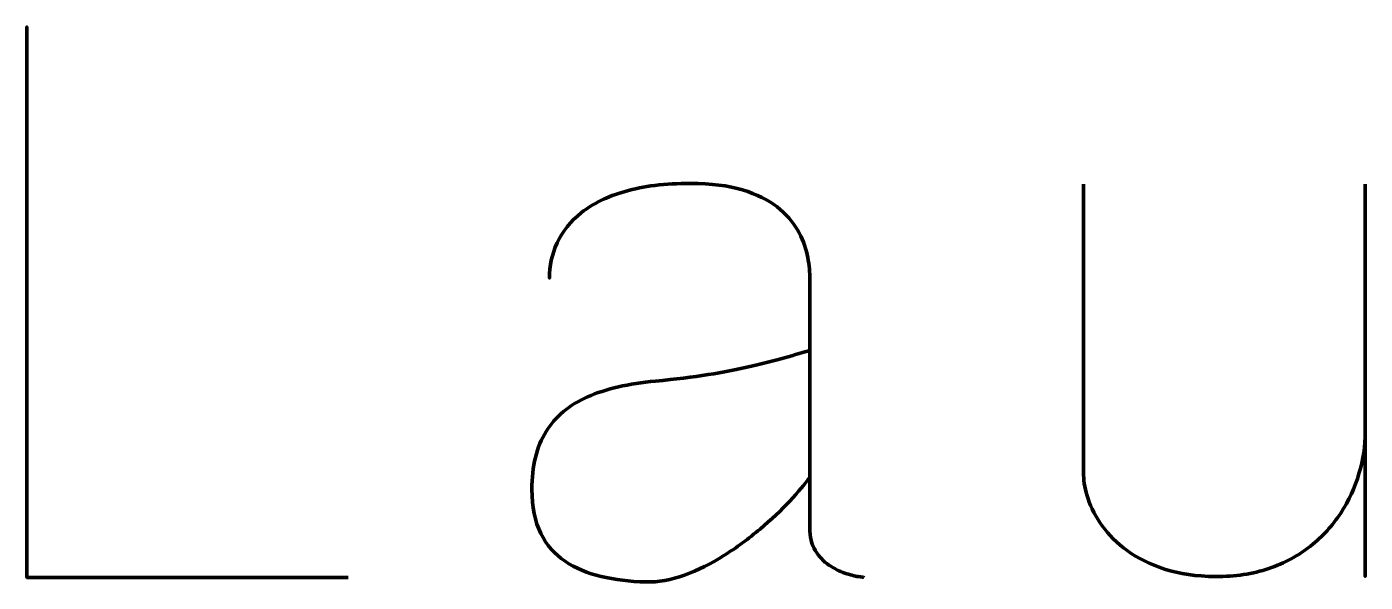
# Model space of a CAD drawing. Header units: centimetres. Extents: x -211 to 242, y -245 to 228.
# Drawn here: x 103.78 to 134.43, y -104.56 to -91.85 of the extents above; entities that cross this region are included whole.
import ezdxf

# ---------------------------------------------------------------- set-up
doc = ezdxf.new("R2010")
doc.units = ezdxf.units.CM
doc.header["$MEASUREMENT"] = 0
doc.layers.add('Layer 1', color=7, linetype='Continuous')

msp = doc.modelspace()

# ---------------------------------------------------------------- linework, layer by layer
at = {"layer": 'Layer 1', "color": 30, "lineweight": 211}
for points, knots in [([(111.13441, -104.45187), (111.13441, -104.45187), (103.77556, -104.45187), (103.77556, -104.45187), (103.77556, -104.45187), (103.77556, -104.45187), (103.77556, -91.84919), (103.77556, -91.84919), (103.77556, -91.84919), (103.77556, -91.84919), (103.77556, -104.45187), (103.77556, -104.45187), (103.77556, -104.45187), (103.77556, -104.45187), (111.13441, -104.45187), (111.13441, -104.45187)], [0, 0, 0, 0, 0.25, 0.25, 0.25, 0.25, 0.5, 0.5, 0.5, 0.5, 0.75, 0.75, 0.75, 0.75, 1, 1, 1, 1]), ([(122.95052, -104.45187), (122.94761, -104.45187), (122.90391, -104.44604), (122.82234, -104.43439), (122.82234, -104.43439), (122.73785, -104.42274), (122.63589, -104.39361), (122.51353, -104.35282), (122.51353, -104.35282), (122.39118, -104.31203), (122.26882, -104.25086), (122.14647, -104.16929), (122.14647, -104.16929), (122.02411, -104.0848), (121.92215, -103.9741), (121.83766, -103.83718), (121.83766, -103.83718), (121.75609, -103.69734), (121.71239, -103.52546), (121.70948, -103.31571), (121.70948, -103.31571), (121.70948, -103.31571), (121.70948, -97.56497), (121.70948, -97.56497), (121.70948, -97.56497), (121.71239, -97.41639), (121.692, -97.24742), (121.65122, -97.06098), (121.65122, -97.06098), (121.61334, -96.87453), (121.5376, -96.68808), (121.42981, -96.49581), (121.42981, -96.49581), (121.32202, -96.30645), (121.1647, -96.13165), (120.96078, -95.97142), (120.96078, -95.97142), (120.75976, -95.8112), (120.49466, -95.68301), (120.17129, -95.58396), (120.17129, -95.58396), (119.84792, -95.48491), (119.45172, -95.43539), (118.98269, -95.43247), (118.98269, -95.43247), (118.39421, -95.43539), (117.89313, -95.49657), (117.48237, -95.61601), (117.48237, -95.61601), (117.06869, -95.73545), (116.73658, -95.89859), (116.48021, -96.10252), (116.48021, -96.10252), (116.22676, -96.30936), (116.04031, -96.53951), (115.92378, -96.79587), (115.92378, -96.79587), (115.80434, -97.05515), (115.74607, -97.32317), (115.74899, -97.59993), (115.74899, -97.59993), (115.74607, -97.32317), (115.80434, -97.05515), (115.92378, -96.79587), (115.92378, -96.79587), (116.04031, -96.53951), (116.22676, -96.30936), (116.48021, -96.10252), (116.48021, -96.10252), (116.73658, -95.89859), (117.06869, -95.73545), (117.48237, -95.61601), (117.48237, -95.61601), (117.89313, -95.49657), (118.39421, -95.43539), (118.98269, -95.43247), (118.98269, -95.43247), (119.45172, -95.43539), (119.84792, -95.48491), (120.17129, -95.58396), (120.17129, -95.58396), (120.49466, -95.68301), (120.75976, -95.8112), (120.96078, -95.97142), (120.96078, -95.97142), (121.1647, -96.13165), (121.32202, -96.30645), (121.42981, -96.49581), (121.42981, -96.49581), (121.5376, -96.68808), (121.61334, -96.87453), (121.65122, -97.06098), (121.65122, -97.06098), (121.692, -97.24742), (121.71239, -97.41639), (121.70948, -97.56497), (121.70948, -97.56497), (121.70948, -97.56497), (121.70948, -103.31571), (121.70948, -103.31571), (121.70948, -103.31571), (121.71239, -103.52546), (121.75609, -103.69734), (121.83766, -103.83718), (121.83766, -103.83718), (121.92215, -103.9741), (122.02411, -104.0848), (122.14647, -104.16929), (122.14647, -104.16929), (122.26882, -104.25086), (122.39118, -104.31203), (122.51353, -104.35282), (122.51353, -104.35282), (122.63589, -104.39361), (122.73785, -104.42274), (122.82234, -104.43439), (122.82234, -104.43439), (122.90391, -104.44604), (122.94761, -104.45187), (122.95052, -104.45187)], [0, 0, 0, 0, 0.03333333, 0.03333333, 0.03333333, 0.03333333, 0.06666667, 0.06666667, 0.06666667, 0.06666667, 0.1, 0.1, 0.1, 0.1, 0.13333333, 0.13333333, 0.13333333, 0.13333333, 0.16666667, 0.16666667, 0.16666667, 0.16666667, 0.2, 0.2, 0.2, 0.2, 0.23333333, 0.23333333, 0.23333333, 0.23333333, 0.26666667, 0.26666667, 0.26666667, 0.26666667, 0.3, 0.3, 0.3, 0.3, 0.33333333, 0.33333333, 0.33333333, 0.33333333, 0.36666667, 0.36666667, 0.36666667, 0.36666667, 0.4, 0.4, 0.4, 0.4, 0.43333333, 0.43333333, 0.43333333, 0.43333333, 0.46666667, 0.46666667, 0.46666667, 0.46666667, 0.5, 0.5, 0.5, 0.5, 0.53333333, 0.53333333, 0.53333333, 0.53333333, 0.56666667, 0.56666667, 0.56666667, 0.56666667, 0.6, 0.6, 0.6, 0.6, 0.63333333, 0.63333333, 0.63333333, 0.63333333, 0.66666667, 0.66666667, 0.66666667, 0.66666667, 0.7, 0.7, 0.7, 0.7, 0.73333333, 0.73333333, 0.73333333, 0.73333333, 0.76666667, 0.76666667, 0.76666667, 0.76666667, 0.8, 0.8, 0.8, 0.8, 0.83333333, 0.83333333, 0.83333333, 0.83333333, 0.86666667, 0.86666667, 0.86666667, 0.86666667, 0.9, 0.9, 0.9, 0.9, 0.93333333, 0.93333333, 0.93333333, 0.93333333, 0.96666667, 0.96666667, 0.96666667, 0.96666667, 1, 1, 1, 1]), ([(127.9846, -95.44995), (127.9846, -95.45287), (127.9846, -95.53735), (127.9846, -95.70341), (127.9846, -95.70341), (127.9846, -95.86946), (127.9846, -96.09378), (127.9846, -96.37636), (127.9846, -96.37636), (127.9846, -96.66186), (127.9846, -96.98523), (127.9846, -97.34647), (127.9846, -97.34647), (127.9846, -97.7048), (127.9846, -98.08352), (127.9846, -98.47681), (127.9846, -98.47681), (127.9846, -98.87301), (127.9846, -99.26339), (127.9846, -99.64793), (127.9846, -99.64793), (127.9846, -100.0354), (127.9846, -100.39664), (127.9846, -100.72875), (127.9846, -100.72875), (127.9846, -101.06377), (127.9846, -101.35218), (127.9846, -101.59398), (127.9846, -101.59398), (127.9846, -101.83287), (127.9846, -102.00475), (127.9846, -102.10962), (127.9846, -102.10962), (127.9846, -102.27277), (128.01665, -102.4563), (128.08657, -102.65731), (128.08657, -102.65731), (128.15357, -102.86124), (128.26136, -103.06517), (128.40994, -103.26909), (128.40994, -103.26909), (128.55851, -103.47593), (128.74787, -103.66529), (128.98384, -103.84009), (128.98384, -103.84009), (129.22273, -104.01488), (129.50823, -104.15472), (129.84034, -104.26251), (129.84034, -104.26251), (130.17536, -104.3703), (130.56573, -104.42856), (131.00855, -104.43439), (131.00855, -104.43439), (131.45719, -104.43439), (131.86213, -104.37321), (132.22337, -104.25086), (132.22337, -104.25086), (132.58752, -104.12559), (132.90507, -103.95371), (133.18183, -103.73521), (133.18183, -103.73521), (133.45567, -103.51672), (133.68582, -103.26618), (133.87226, -102.98068), (133.87226, -102.98068), (134.05871, -102.6981), (134.19855, -102.39803), (134.29177, -102.07758), (134.29177, -102.07758), (134.38791, -101.76003), (134.43452, -101.43666), (134.43452, -101.1133), (134.43452, -101.1133), (134.43452, -101.43666), (134.38791, -101.76003), (134.29177, -102.07758), (134.29177, -102.07758), (134.19855, -102.39803), (134.05871, -102.6981), (133.87226, -102.98068), (133.87226, -102.98068), (133.68582, -103.26618), (133.45567, -103.51672), (133.18183, -103.73521), (133.18183, -103.73521), (132.90507, -103.95371), (132.58752, -104.12559), (132.22337, -104.25086), (132.22337, -104.25086), (131.86213, -104.37321), (131.45719, -104.43439), (131.00855, -104.43439), (131.00855, -104.43439), (130.56573, -104.42856), (130.17536, -104.3703), (129.84034, -104.26251), (129.84034, -104.26251), (129.50823, -104.15472), (129.22273, -104.01488), (128.98384, -103.84009), (128.98384, -103.84009), (128.74787, -103.66529), (128.55851, -103.47593), (128.40994, -103.26909), (128.40994, -103.26909), (128.26136, -103.06517), (128.15357, -102.86124), (128.08657, -102.65731), (128.08657, -102.65731), (128.01665, -102.4563), (127.9846, -102.27277), (127.9846, -102.10962), (127.9846, -102.10962), (127.9846, -102.00475), (127.9846, -101.83287), (127.9846, -101.59398), (127.9846, -101.59398), (127.9846, -101.35218), (127.9846, -101.06377), (127.9846, -100.72875), (127.9846, -100.72875), (127.9846, -100.39664), (127.9846, -100.0354), (127.9846, -99.64793), (127.9846, -99.64793), (127.9846, -99.26339), (127.9846, -98.87301), (127.9846, -98.47681), (127.9846, -98.47681), (127.9846, -98.08352), (127.9846, -97.7048), (127.9846, -97.34647), (127.9846, -97.34647), (127.9846, -96.98523), (127.9846, -96.66186), (127.9846, -96.37636), (127.9846, -96.37636), (127.9846, -96.09378), (127.9846, -95.86946), (127.9846, -95.70341), (127.9846, -95.70341), (127.9846, -95.53735), (127.9846, -95.45287), (127.9846, -95.44995)], [0, 0, 0, 0, 0.02777778, 0.02777778, 0.02777778, 0.02777778, 0.05555556, 0.05555556, 0.05555556, 0.05555556, 0.08333333, 0.08333333, 0.08333333, 0.08333333, 0.11111111, 0.11111111, 0.11111111, 0.11111111, 0.13888889, 0.13888889, 0.13888889, 0.13888889, 0.16666667, 0.16666667, 0.16666667, 0.16666667, 0.19444444, 0.19444444, 0.19444444, 0.19444444, 0.22222222, 0.22222222, 0.22222222, 0.22222222, 0.25, 0.25, 0.25, 0.25, 0.27777778, 0.27777778, 0.27777778, 0.27777778, 0.30555556, 0.30555556, 0.30555556, 0.30555556, 0.33333333, 0.33333333, 0.33333333, 0.33333333, 0.36111111, 0.36111111, 0.36111111, 0.36111111, 0.38888889, 0.38888889, 0.38888889, 0.38888889, 0.41666667, 0.41666667, 0.41666667, 0.41666667, 0.44444444, 0.44444444, 0.44444444, 0.44444444, 0.47222222, 0.47222222, 0.47222222, 0.47222222, 0.5, 0.5, 0.5, 0.5, 0.52777778, 0.52777778, 0.52777778, 0.52777778, 0.55555556, 0.55555556, 0.55555556, 0.55555556, 0.58333333, 0.58333333, 0.58333333, 0.58333333, 0.61111111, 0.61111111, 0.61111111, 0.61111111, 0.63888889, 0.63888889, 0.63888889, 0.63888889, 0.66666667, 0.66666667, 0.66666667, 0.66666667, 0.69444444, 0.69444444, 0.69444444, 0.69444444, 0.72222222, 0.72222222, 0.72222222, 0.72222222, 0.75, 0.75, 0.75, 0.75, 0.77777778, 0.77777778, 0.77777778, 0.77777778, 0.80555556, 0.80555556, 0.80555556, 0.80555556, 0.83333333, 0.83333333, 0.83333333, 0.83333333, 0.86111111, 0.86111111, 0.86111111, 0.86111111, 0.88888889, 0.88888889, 0.88888889, 0.88888889, 0.91666667, 0.91666667, 0.91666667, 0.91666667, 0.94444444, 0.94444444, 0.94444444, 0.94444444, 0.97222222, 0.97222222, 0.97222222, 0.97222222, 1, 1, 1, 1]), ([(134.43452, -95.44995), (134.43452, -95.44995), (134.43452, -104.43439), (134.43452, -104.43439), (134.43452, -104.43439), (134.43452, -104.43439), (134.43452, -95.44995), (134.43452, -95.44995)], [0, 0, 0, 0, 0.5, 0.5, 0.5, 0.5, 1, 1, 1, 1]), ([(121.70948, -102.16206), (121.60169, -102.31646), (121.4502, -102.49708), (121.25501, -102.70393), (121.25501, -102.70393), (121.05983, -102.91368), (120.83259, -103.12635), (120.57332, -103.34484), (120.57332, -103.34484), (120.31404, -103.56333), (120.03728, -103.76726), (119.74304, -103.95371), (119.74304, -103.95371), (119.4488, -104.14015), (119.14874, -104.28873), (118.84285, -104.39943), (118.84285, -104.39943), (118.53696, -104.51013), (118.23981, -104.56257), (117.9514, -104.55675), (117.9514, -104.55675), (117.58724, -104.54509), (117.24639, -104.50431), (116.93176, -104.43148), (116.93176, -104.43148), (116.61713, -104.35573), (116.34329, -104.24212), (116.1044, -104.08189), (116.1044, -104.08189), (115.86843, -103.92457), (115.68198, -103.71191), (115.55089, -103.44389), (115.55089, -103.44389), (115.41688, -103.17587), (115.34987, -102.84085), (115.34696, -102.44173), (115.34696, -102.44173), (115.34696, -101.90278), (115.45475, -101.45997), (115.67033, -101.1133), (115.67033, -101.1133), (115.883, -100.76953), (116.20054, -100.50443), (116.62005, -100.32089), (116.62005, -100.32089), (117.04247, -100.13445), (117.56102, -100.015), (118.17863, -99.95965), (118.17863, -99.95965), (118.63601, -99.91595), (119.03512, -99.86643), (119.3818, -99.81108), (119.3818, -99.81108), (119.72848, -99.75572), (120.03437, -99.69746), (120.3053, -99.63628), (120.3053, -99.63628), (120.57332, -99.5751), (120.82094, -99.51101), (121.04817, -99.44692), (121.04817, -99.44692), (121.27249, -99.38574), (121.4939, -99.32165), (121.70948, -99.26047), (121.70948, -99.26047), (121.4939, -99.32165), (121.27249, -99.38574), (121.04817, -99.44692), (121.04817, -99.44692), (120.82094, -99.51101), (120.57332, -99.5751), (120.3053, -99.63628), (120.3053, -99.63628), (120.03437, -99.69746), (119.72848, -99.75572), (119.3818, -99.81108), (119.3818, -99.81108), (119.03512, -99.86643), (118.63601, -99.91595), (118.17863, -99.95965), (118.17863, -99.95965), (117.56102, -100.015), (117.04247, -100.13445), (116.62005, -100.32089), (116.62005, -100.32089), (116.20054, -100.50443), (115.883, -100.76953), (115.67033, -101.1133), (115.67033, -101.1133), (115.45475, -101.45997), (115.34696, -101.90278), (115.34696, -102.44173), (115.34696, -102.44173), (115.34987, -102.84085), (115.41688, -103.17587), (115.55089, -103.44389), (115.55089, -103.44389), (115.68198, -103.71191), (115.86843, -103.92457), (116.1044, -104.08189), (116.1044, -104.08189), (116.34329, -104.24212), (116.61713, -104.35573), (116.93176, -104.43148), (116.93176, -104.43148), (117.24639, -104.50431), (117.58724, -104.54509), (117.9514, -104.55675), (117.9514, -104.55675), (118.23981, -104.56257), (118.53696, -104.51013), (118.84285, -104.39943), (118.84285, -104.39943), (119.14874, -104.28873), (119.4488, -104.14015), (119.74304, -103.95371), (119.74304, -103.95371), (120.03728, -103.76726), (120.31404, -103.56333), (120.57332, -103.34484), (120.57332, -103.34484), (120.83259, -103.12635), (121.05983, -102.91368), (121.25501, -102.70393), (121.25501, -102.70393), (121.4502, -102.49708), (121.60169, -102.31646), (121.70948, -102.16206)], [0, 0, 0, 0, 0.03125, 0.03125, 0.03125, 0.03125, 0.0625, 0.0625, 0.0625, 0.0625, 0.09375, 0.09375, 0.09375, 0.09375, 0.125, 0.125, 0.125, 0.125, 0.15625, 0.15625, 0.15625, 0.15625, 0.1875, 0.1875, 0.1875, 0.1875, 0.21875, 0.21875, 0.21875, 0.21875, 0.25, 0.25, 0.25, 0.25, 0.28125, 0.28125, 0.28125, 0.28125, 0.3125, 0.3125, 0.3125, 0.3125, 0.34375, 0.34375, 0.34375, 0.34375, 0.375, 0.375, 0.375, 0.375, 0.40625, 0.40625, 0.40625, 0.40625, 0.4375, 0.4375, 0.4375, 0.4375, 0.46875, 0.46875, 0.46875, 0.46875, 0.5, 0.5, 0.5, 0.5, 0.53125, 0.53125, 0.53125, 0.53125, 0.5625, 0.5625, 0.5625, 0.5625, 0.59375, 0.59375, 0.59375, 0.59375, 0.625, 0.625, 0.625, 0.625, 0.65625, 0.65625, 0.65625, 0.65625, 0.6875, 0.6875, 0.6875, 0.6875, 0.71875, 0.71875, 0.71875, 0.71875, 0.75, 0.75, 0.75, 0.75, 0.78125, 0.78125, 0.78125, 0.78125, 0.8125, 0.8125, 0.8125, 0.8125, 0.84375, 0.84375, 0.84375, 0.84375, 0.875, 0.875, 0.875, 0.875, 0.90625, 0.90625, 0.90625, 0.90625, 0.9375, 0.9375, 0.9375, 0.9375, 0.96875, 0.96875, 0.96875, 0.96875, 1, 1, 1, 1])]:
    msp.add_open_spline(points, degree=3, knots=knots, dxfattribs=at)

doc.saveas('drawing.dxf')
